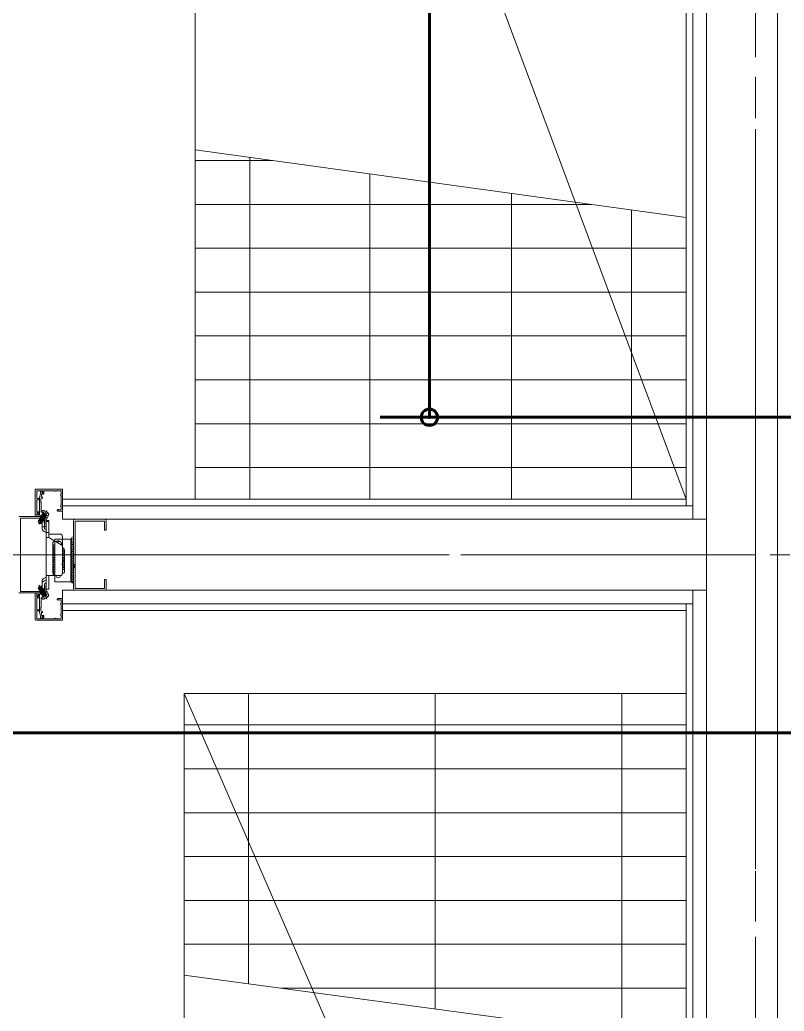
# Model space of a CAD drawing. Units: millimetres at full size, sheet at 1:30. Extents: x -16828 to 149130, y 47892 to 100313.
# Drawn here: x 7311 to 8011, y 54028 to 54936 of the extents above; entities that cross this region are included whole.
import ezdxf

# ---------------------------------------------------------------- set-up
doc = ezdxf.new("R2010")
doc.units = ezdxf.units.MM
doc.header["$LTSCALE"] = 30
doc.header["$PDMODE"] = 32
doc.header["$PDSIZE"] = 15
for name, pattern in [('CHAIN2', [12, 9, -1, 1, -1]), ('DASHED3', [4, 3, -1]), ('DOUBLE_CHAIN1', [8.8, 5, -1, 0.6, -0.6, 0.6, -1]), ('LONG_DOUBLE_CHAIN', [21.8, 18, -1, 0.6, -0.6, 0.6, -1])]:
    doc.linetypes.add(name, pattern=pattern)
for name, color, linetype, lineweight in [('2-2_間仕切り芯', 7, 'DOUBLE_CHAIN1', 15), ('2-3_間仕切り', 7, 'Continuous', 15), ('2-A_建具', 7, 'Continuous', 15), ('3-0_AIHO08-壁芯', 7, 'CHAIN2', 15), ('3-4_AIHO30-厨房機器', 7, 'Continuous', 15), ('3-7_AIHO47-厨房機器アウトライン', 7, 'Continuous', 15), ('3-8_AIHO30-厨房機器LL', 7, 'Continuous', 15), ('3-9_AIHO32-厨房機器補助線', 7, 'LONG_DOUBLE_CHAIN', 15), ('3-E_AIHO48-厨房機器既設品', 7, 'Continuous', 15), ('9-E_配管－給湯１：ＣＵＰ(Ｍ)', 1, 'Continuous', 60)]:
    doc.layers.add(name, color=color, linetype=linetype, lineweight=lineweight)

msp = doc.modelspace()

# ---------------------------------------------------------------- linework, layer by layer
at = {"layer": '2-2_間仕切り芯'}
for p, q in [((7984.96, 59059.84), (7984.96, 50005.86)), ((5706.27, 54445.86), (8457.24, 54445.86))]:
    msp.add_line(p, q, dxfattribs=at)
at = {"layer": '2-3_間仕切り'}
for p, q in [((7921.46, 58413.36), (7921.46, 54490.86)), ((7927.46, 58413.36), (7927.46, 54478.36)), ((7939.96, 55768.36), (7939.96, 52778.36)), ((8004.96, 55768.36), (8004.96, 52713.36)), ((7349.96, 54496.86), (7921.46, 54496.86)), ((7349.96, 54490.86), (7927.46, 54490.86)), ((7349.96, 54478.36), (7939.96, 54478.36)), ((7349.96, 54413.36), (7939.96, 54413.36)), ((7927.46, 54413.36), (7927.46, 52778.36)), ((7349.96, 54400.86), (7927.46, 54400.86)), ((7349.96, 54394.86), (7921.46, 54394.86)), ((7921.46, 54400.86), (7921.46, 52790.86))]:
    msp.add_line(p, q, dxfattribs=at)
at = {"layer": '2-A_建具'}
for p, q in [((7349.96, 54478.36), (7349.96, 54505.36)), ((7330.63, 54485.01), (7331.27, 54485.93)), ((7336.69, 54481.51), (7330.63, 54485.01)), ((7333.08, 54482.25), (7335.54, 54486.51)), ((7345.71, 54485.86), (7349.46, 54485.86)), ((7309.96, 54480.86), (7334.96, 54480.86)), ((7333.86, 54479.56), (7311.36, 54479.56)), ((7311.36, 54479.56), (7311.36, 54412.16)), ((7328.88, 54478.28), (7327.74, 54476.3)), ((7327.74, 54476.3), (7328.53, 54474.68)), ((7329, 54476.6), (7327.78, 54476.37)), ((7331.48, 54479.48), (7328.19, 54473.8)), ((7329.41, 54475.91), (7328.53, 54474.68)), ((7328.84, 54478.87), (7328.75, 54478.72)), ((7328.75, 54478.72), (7328.97, 54478.34)), ((7328.75, 54478.72), (7331.37, 54477.77)), ((7328.84, 54478.87), (7329.28, 54478.87)), ((7331.51, 54477.9), (7328.84, 54478.87)), ((7330.77, 54477.19), (7328.88, 54478.28)), ((7328.93, 54478.26), (7328.97, 54478.34)), ((7331.22, 54477.62), (7328.97, 54478.34)), ((7329.19, 54479.48), (7329.1, 54479.32)), ((7329.1, 54479.32), (7329.32, 54478.95)), ((7329.1, 54479.32), (7332.88, 54477.95)), ((7329.19, 54479.48), (7329.63, 54479.48)), ((7332.97, 54478.1), (7329.19, 54479.48)), ((7329.28, 54478.87), (7329.32, 54478.95)), ((7329.28, 54478.87), (7332.4, 54477.88)), ((7332.44, 54477.95), (7329.32, 54478.95)), ((7329.41, 54475.91), (7331.61, 54477.99)), ((7329.54, 54480.08), (7329.45, 54479.93)), ((7329.45, 54479.93), (7329.67, 54479.55)), ((7329.45, 54479.93), (7333.23, 54478.56)), ((7329.54, 54480.08), (7329.98, 54480.08)), ((7333.32, 54478.71), (7329.54, 54480.08)), ((7329.63, 54479.48), (7329.67, 54479.55)), ((7329.63, 54479.48), (7332.75, 54478.48)), ((7332.79, 54478.56), (7329.67, 54479.55)), ((7329.89, 54480.69), (7329.8, 54480.54)), ((7329.8, 54480.54), (7330.02, 54480.16)), ((7329.8, 54480.54), (7333.58, 54479.16)), ((7329.89, 54480.69), (7330.33, 54480.69)), ((7333.67, 54479.32), (7329.89, 54480.69)), ((7329.98, 54480.08), (7330.02, 54480.16)), ((7329.98, 54480.08), (7333.1, 54479.09)), ((7333.14, 54479.16), (7330.02, 54480.16)), ((7330.24, 54481.29), (7330.15, 54481.14)), ((7330.15, 54481.14), (7330.37, 54480.76)), ((7330.15, 54481.14), (7333.93, 54479.77)), ((7330.24, 54481.29), (7330.68, 54481.29)), ((7334.02, 54479.92), (7330.24, 54481.29)), ((7330.33, 54480.69), (7330.37, 54480.76)), ((7330.33, 54480.69), (7333.45, 54479.69)), ((7333.49, 54479.77), (7330.37, 54480.76)), ((7332.64, 54478.73), (7330.37, 54478.33)), ((7330.5, 54481.75), (7330.72, 54481.37)), ((7330.68, 54481.29), (7330.72, 54481.37)), ((7330.68, 54481.29), (7333.8, 54480.3)), ((7330.94, 54482.51), (7330.85, 54482.36)), ((7330.85, 54482.36), (7331.07, 54481.98)), ((7330.85, 54482.36), (7334.63, 54480.98)), ((7331.03, 54481.9), (7331.07, 54481.98)), ((7334.19, 54480.98), (7331.07, 54481.98)), ((7331.2, 54482.96), (7331.42, 54482.58)), ((7331.2, 54482.96), (7334.98, 54481.59)), ((7331.38, 54482.51), (7331.42, 54482.58)), ((7331.38, 54482.51), (7334.5, 54481.51)), ((7334.54, 54481.59), (7331.42, 54482.58)), ((7331.74, 54476.63), (7331.48, 54476.78)), ((7331.55, 54483.57), (7331.77, 54483.19)), ((7335.02, 54481.67), (7331.6, 54483.64)), ((7331.7, 54476.66), (7332.09, 54477.35)), ((7331.73, 54483.11), (7331.77, 54483.19)), ((7333.14, 54482.75), (7331.77, 54483.19)), ((7331.91, 54483.69), (7331.81, 54483.52)), ((7331.93, 54477.56), (7332.53, 54477.35)), ((7331.98, 54480.35), (7332.58, 54481.39)), ((7332.62, 54477.5), (7332.02, 54477.72)), ((7332.4, 54477.88), (7332.44, 54477.95)), ((7332.62, 54477.5), (7332.4, 54477.88)), ((7332.88, 54477.95), (7332.44, 54477.95)), ((7332.62, 54477.5), (7332.53, 54477.35)), ((7332.75, 54478.48), (7332.79, 54478.56)), ((7332.97, 54478.1), (7332.75, 54478.48)), ((7333.23, 54478.56), (7332.79, 54478.56)), ((7332.97, 54478.1), (7332.88, 54477.95)), ((7333.1, 54479.09), (7333.14, 54479.16)), ((7333.32, 54478.71), (7333.1, 54479.09)), ((7333.58, 54479.16), (7333.14, 54479.16)), ((7333.32, 54478.71), (7333.23, 54478.56)), ((7333.45, 54479.69), (7333.49, 54479.77)), ((7333.67, 54479.32), (7333.45, 54479.69)), ((7333.93, 54479.77), (7333.49, 54479.77)), ((7333.67, 54479.32), (7333.58, 54479.16)), ((7333.8, 54480.3), (7333.84, 54480.38)), ((7334.02, 54479.92), (7333.8, 54480.3)), ((7333.86, 54473.86), (7333.86, 54479.56)), ((7334.02, 54479.92), (7333.93, 54479.77)), ((7334.15, 54480.91), (7334.19, 54480.98)), ((7334.37, 54480.53), (7334.15, 54480.91)), ((7334.63, 54480.98), (7334.19, 54480.98)), ((7334.5, 54481.51), (7334.54, 54481.59)), ((7334.72, 54481.13), (7334.5, 54481.51)), ((7334.98, 54481.59), (7334.54, 54481.59)), ((7334.72, 54481.13), (7334.63, 54480.98)), ((7334.91, 54481.96), (7334.81, 54481.79)), ((7334.96, 54480.86), (7334.96, 54471.86)), ((7335.02, 54481.67), (7334.98, 54481.59)), ((7336.69, 54481.51), (7337.17, 54482.53)), ((7337.26, 54468.86), (7337.26, 54476.46)), ((7359.96, 54414.96), (7359.96, 54476.76)), ((7361.56, 54478.36), (7388.36, 54478.36)), ((7328.79, 54474.53), (7328.53, 54474.68)), ((7328.97, 54474.84), (7328.79, 54474.53)), ((7330.59, 54474.65), (7328.79, 54474.53)), ((7330.43, 54474.97), (7328.97, 54474.84)), ((7333.31, 54473.86), (7333.86, 54473.86)), ((7333.31, 54472.99), (7333.31, 54473.86)), ((7333.96, 54471.86), (7333.31, 54472.99)), ((7333.46, 54470.26), (7333.46, 54474.06)), ((7334.96, 54471.51), (7333.46, 54472.22)), ((7334.96, 54471.86), (7333.96, 54471.86)), ((7334.96, 54472.34), (7334.96, 54471.63)), ((7334.96, 54461.56), (7334.96, 54461.86)), ((7359.96, 54460.18), (7359.96, 54421.18)), ((7349.76, 54438.07), (7349.76, 54453.34)), ((7359.96, 54435.86), (7361.56, 54437.46)), ((7359.96, 54433.74), (7361.56, 54435.34)), ((7331.16, 54421.46), (7331.16, 54418.92)), ((7333.05, 54421.85), (7334.96, 54422.76)), ((7333.07, 54424.45), (7334.96, 54425.33)), ((7334.96, 54423.16), (7334.96, 54422.86)), ((7389.96, 54423.36), (7389.96, 54414.96)), ((7327.74, 54415.42), (7328.53, 54417.05)), ((7328.09, 54415.4), (7328.71, 54416.73)), ((7331.48, 54412.24), (7328.19, 54417.93)), ((7328.53, 54417.05), (7328.79, 54417.2)), ((7328.71, 54416.73), (7328.53, 54417.05)), ((7329.41, 54415.82), (7328.79, 54417.2)), ((7330.59, 54417.07), (7328.79, 54417.2)), ((7328.88, 54413.44), (7329.14, 54413.59)), ((7328.92, 54413.46), (7329.32, 54412.78)), ((7329.59, 54412.81), (7329.1, 54412.4)), ((7329.19, 54412.25), (7329.1, 54412.4)), ((7329.19, 54412.25), (7329.68, 54412.66)), ((7329.41, 54415.82), (7330.12, 54412.87)), ((7332.53, 54414.38), (7329.45, 54411.79)), ((7329.54, 54411.64), (7332.62, 54414.22)), ((7332.05, 54414.45), (7329.63, 54412.25)), ((7329.67, 54412.17), (7332.09, 54414.38)), ((7332.88, 54413.77), (7329.8, 54411.18)), ((7329.85, 54414), (7331.74, 54415.09)), ((7329.89, 54411.03), (7332.97, 54413.62)), ((7332.4, 54413.85), (7329.98, 54411.64)), ((7330, 54413.39), (7331.74, 54414.98)), ((7330.02, 54411.56), (7332.44, 54413.77)), ((7332.18, 54414.98), (7330.04, 54413.19)), ((7330.09, 54413), (7332.27, 54414.83)), ((7333.23, 54413.16), (7330.15, 54410.58)), ((7330.22, 54415.83), (7330.63, 54417)), ((7330.24, 54410.43), (7333.32, 54413.01)), ((7332.75, 54413.24), (7330.33, 54411.03)), ((7330.37, 54410.96), (7332.79, 54413.16)), ((7333.58, 54412.56), (7330.5, 54409.97)), ((7331.74, 54415.09), (7330.59, 54417.07)), ((7330.59, 54409.82), (7333.67, 54412.41)), ((7333.1, 54412.63), (7330.68, 54410.43)), ((7330.72, 54410.35), (7333.14, 54412.56)), ((7330.93, 54414.8), (7333.2, 54414.4)), ((7331.16, 54418.87), (7331.16, 54416.1)), ((7331.7, 54415.06), (7331.74, 54414.98)), ((7332.18, 54414.98), (7331.74, 54414.98)), ((7332.27, 54414.83), (7332.05, 54414.45)), ((7332.05, 54414.45), (7332.09, 54414.38)), ((7332.53, 54414.38), (7332.09, 54414.38)), ((7332.27, 54414.83), (7332.18, 54414.98)), ((7332.62, 54414.22), (7332.4, 54413.85)), ((7332.4, 54413.85), (7332.44, 54413.77)), ((7332.88, 54413.77), (7332.44, 54413.77)), ((7332.62, 54414.22), (7332.53, 54414.38)), ((7332.97, 54413.62), (7332.75, 54413.24)), ((7332.75, 54413.24), (7332.79, 54413.16)), ((7333.23, 54413.16), (7332.79, 54413.16)), ((7332.97, 54413.62), (7332.88, 54413.77)), ((7333.46, 54415.9), (7332.95, 54412.99)), ((7333.32, 54413.01), (7333.1, 54412.63)), ((7333.1, 54412.63), (7333.14, 54412.56)), ((7333.58, 54412.56), (7333.14, 54412.56)), ((7333.32, 54413.01), (7333.23, 54413.16)), ((7333.31, 54418.74), (7333.96, 54419.86)), ((7333.31, 54417.86), (7333.31, 54418.74)), ((7333.86, 54417.86), (7333.31, 54417.86)), ((7333.67, 54412.41), (7333.45, 54412.03)), ((7333.46, 54418.87), (7333.46, 54415.9)), ((7333.67, 54412.41), (7333.58, 54412.56)), ((7333.86, 54412.16), (7333.86, 54417.86)), ((7333.96, 54419.86), (7334.96, 54419.86)), ((7334.96, 54420.21), (7334.03, 54419.77)), ((7349.96, 54413.36), (7349.96, 54386.36)), ((7388.36, 54413.36), (7361.56, 54413.36)), ((7334.96, 54410.86), (7309.96, 54410.86)), ((7311.36, 54412.16), (7333.86, 54412.16)), ((7329.19, 54412.25), (7329.63, 54412.25)), ((7329.45, 54411.79), (7329.67, 54412.17)), ((7329.54, 54411.64), (7329.45, 54411.79)), ((7329.54, 54411.64), (7329.98, 54411.64)), ((7329.63, 54412.25), (7329.67, 54412.17)), ((7329.8, 54411.18), (7330.02, 54411.56)), ((7329.89, 54411.03), (7329.8, 54411.18)), ((7329.89, 54411.03), (7330.33, 54411.03)), ((7329.98, 54411.64), (7330.02, 54411.56)), ((7330.15, 54410.58), (7330.37, 54410.96)), ((7330.24, 54410.43), (7330.15, 54410.58)), ((7330.24, 54410.43), (7330.68, 54410.43)), ((7330.33, 54411.03), (7330.37, 54410.96)), ((7330.5, 54409.97), (7330.72, 54410.35)), ((7330.59, 54409.82), (7330.5, 54409.97)), ((7330.59, 54409.82), (7331.03, 54409.82)), ((7330.63, 54406.71), (7336.69, 54410.21)), ((7330.63, 54406.71), (7331.27, 54405.79)), ((7330.68, 54410.43), (7330.72, 54410.35)), ((7330.94, 54409.21), (7331.38, 54409.21)), ((7333.45, 54412.03), (7331.03, 54409.82)), ((7331.03, 54409.82), (7331.07, 54409.74)), ((7334.28, 54411.34), (7331.2, 54408.76)), ((7331.2, 54408.76), (7331.42, 54409.14)), ((7331.29, 54408.61), (7331.2, 54408.76)), ((7331.29, 54408.61), (7331.73, 54408.61)), ((7331.38, 54409.21), (7331.42, 54409.14)), ((7331.42, 54409.14), (7333.84, 54411.34)), ((7334.63, 54410.74), (7331.55, 54408.15)), ((7331.55, 54408.15), (7331.77, 54408.53)), ((7331.6, 54408.08), (7331.55, 54408.15)), ((7331.6, 54408.08), (7335.02, 54410.06)), ((7334.15, 54410.81), (7331.73, 54408.61)), ((7331.73, 54408.61), (7331.77, 54408.53)), ((7331.77, 54408.53), (7334.19, 54410.74)), ((7331.91, 54408.03), (7331.81, 54408.2)), ((7331.98, 54411.37), (7332.58, 54410.33)), ((7333.08, 54409.47), (7335.54, 54405.21)), ((7333.45, 54412.03), (7333.49, 54411.95)), ((7333.48, 54409.17), (7334.54, 54410.13)), ((7333.93, 54411.95), (7333.49, 54411.95)), ((7333.8, 54411.42), (7333.84, 54411.34)), ((7334.28, 54411.34), (7333.84, 54411.34)), ((7334.15, 54410.81), (7334.19, 54410.74)), ((7334.63, 54410.74), (7334.19, 54410.74)), ((7334.37, 54411.19), (7334.28, 54411.34)), ((7334.5, 54410.21), (7334.54, 54410.13)), ((7334.98, 54410.13), (7334.54, 54410.13)), ((7334.91, 54409.76), (7334.81, 54409.93)), ((7336.69, 54410.21), (7337.17, 54409.19)), ((7345.71, 54405.86), (7349.46, 54405.86))]:
    msp.add_line(p, q, dxfattribs=at)
at = {"layer": '2-A_建具', "linetype": 'DASHED3'}
for p, q in [((7331.16, 54473.86), (7330.37, 54478.33)), ((7333.46, 54474.06), (7332.64, 54478.73)), ((7334.96, 54414.36), (7334.96, 54477.36)), ((7337.26, 54477.36), (7334.96, 54477.36)), ((7337.26, 54476.46), (7334.96, 54476.46)), ((7337.26, 54461.71), (7337.26, 54477.36)), ((7331.16, 54470.26), (7331.16, 54473.86)), ((7331.16, 54471.34), (7333.46, 54471.34)), ((7333.07, 54467.27), (7334.96, 54466.39)), ((7334.96, 54468.93), (7334.04, 54469.36)), ((7337.26, 54466.22), (7334.96, 54466.22)), ((7337.26, 54464.86), (7347.76, 54464.86)), ((7342.96, 54460.18), (7359.96, 54460.18)), ((7342.96, 54421.18), (7342.96, 54460.18)), ((7349.76, 54462.86), (7349.76, 54453.34)), ((7357.66, 54460.18), (7357.66, 54421.18)), ((7349.76, 54428.86), (7349.76, 54436.65)), ((7334.96, 54426.86), (7347.76, 54426.86)), ((7337.26, 54414.36), (7337.26, 54426.86)), ((7334.96, 54419.86), (7334.96, 54410.86)), ((7334.96, 54414.36), (7337.26, 54414.36)), ((7359.96, 54421.18), (7342.96, 54421.18))]:
    msp.add_line(p, q, dxfattribs=at)
at = {"layer": '2-A_建具'}
for points in [[(7349.46, 54505.86), (7325.46, 54505.86), (7324.96, 54505.36)], [(7324.96, 54505.36), (7324.96, 54480.86), (7329.51, 54480.86)], [(7328.36, 54497.36), (7326.26, 54497.36), (7326.26, 54504.06)], [(7326.76, 54504.56), (7331.76, 54504.56), (7331.76, 54502.53), (7331.36, 54501.96), (7331.36, 54501.46), (7332.76, 54501.46), (7332.76, 54504.56), (7342.44, 54504.56), (7342.67, 54504.45)], [(7328.86, 54491.32), (7328.86, 54498.37), (7329.86, 54502.11), (7329.86, 54504.06)], [(7330.79, 54504.31), (7331.92, 54502.37), (7331.11, 54502.15), (7330.21, 54498.76), (7331.26, 54498.76)], [(7344.25, 54504.45), (7344.48, 54504.56), (7348.16, 54504.56)], [(7348.66, 54504.06), (7348.66, 54501.89), (7348.54, 54501.65)], [(7328.86, 54482.8), (7328.63, 54485.36), (7326.26, 54485.36), (7326.26, 54496.36), (7328.36, 54496.36)], [(7330.06, 54496.56), (7330.06, 54494.16), (7330.36, 54493.86), (7330.36, 54485.16), (7333.27, 54483.48), (7333.37, 54483.29), (7333.84, 54483.01), (7334.06, 54483.02), (7336.87, 54481.4), (7335.75, 54479.46), (7334.96, 54479.46)], [(7348.54, 54500.07), (7348.66, 54499.84), (7348.66, 54491.89), (7348.54, 54491.65)], [(7327.45, 54483.65), (7327.73, 54482.06), (7328.86, 54482.06), (7328.86, 54490.4), (7328.98, 54490.59), (7328.98, 54491.14), (7328.86, 54491.32)], [(7333.07, 54486.33), (7332.94, 54484.31), (7333.63, 54483.21)], [(7348.16, 54487.06), (7346.44, 54487.06), (7346.23, 54487.15)], [(7348.54, 54490.07), (7348.66, 54489.84), (7348.66, 54487.56)], [(7326.46, 54480.86), (7326.46, 54484.26), (7327.59, 54484.26), (7327.87, 54482.67)], [(7328.97, 54474.84), (7332, 54477.69), (7330.43, 54474.97)], [(7329.36, 54475.81), (7329, 54476.6), (7329.58, 54477.88)], [(7334.96, 54480.86), (7332.81, 54480.86), (7330.34, 54482.29), (7329.51, 54480.86)], [(7331.74, 54476.63), (7330.59, 54474.65), (7330.43, 54474.97)], [(7334.37, 54480.53), (7330.59, 54481.9), (7330.5, 54481.75), (7334.28, 54480.38)], [(7330.59, 54481.9), (7331.03, 54481.9), (7334.15, 54480.91)], [(7334.37, 54480.53), (7334.28, 54480.38), (7333.84, 54480.38), (7330.72, 54481.37)], [(7334.72, 54481.13), (7330.94, 54482.51), (7331.38, 54482.51)], [(7334.6, 54481.91), (7331.29, 54483.11), (7331.2, 54482.96)], [(7331.29, 54483.11), (7331.73, 54483.11), (7333.48, 54482.55)], [(7331.6, 54483.64), (7331.55, 54483.57), (7332.02, 54483.4)], [(7332.53, 54477.35), (7332.09, 54477.35), (7331.85, 54477.42)], [(7336.62, 54484.28), (7334.93, 54483.16), (7333.63, 54483.21)], [(7389.96, 54476.76), (7389.96, 54468.36), (7388.36, 54468.36), (7388.36, 54476.76), (7361.56, 54476.76), (7361.56, 54414.96), (7388.36, 54414.96), (7388.36, 54423.36), (7389.96, 54423.36)], [(7328.88, 54413.44), (7327.74, 54415.42), (7328.09, 54415.4)], [(7328.71, 54416.73), (7329.67, 54412.68), (7328.09, 54415.4)], [(7329.1, 54412.4), (7329.32, 54412.78), (7329.51, 54412.95)], [(7329.36, 54415.91), (7330.22, 54415.83), (7331.04, 54414.68)], [(7330.06, 54395.16), (7330.06, 54397.56), (7330.36, 54397.86), (7330.36, 54406.56), (7333.27, 54408.24), (7333.37, 54408.44), (7333.84, 54408.71), (7334.06, 54408.7), (7336.87, 54410.32), (7335.75, 54412.26), (7334.96, 54412.26), (7334.96, 54410.86), (7332.81, 54410.86), (7330.34, 54409.43), (7329.51, 54410.86)], [(7331.16, 54416.1), (7330.68, 54413.39), (7332.95, 54412.99)], [(7324.96, 54386.36), (7324.96, 54410.86), (7329.51, 54410.86)], [(7328.86, 54408.92), (7328.63, 54406.36), (7326.26, 54406.36), (7326.26, 54395.36), (7328.36, 54395.36)], [(7326.46, 54410.86), (7326.46, 54407.46), (7327.59, 54407.46), (7327.87, 54409.05)], [(7327.45, 54408.07), (7327.73, 54409.66), (7328.86, 54409.66), (7328.86, 54401.32), (7328.98, 54401.14), (7328.98, 54400.59), (7328.86, 54400.4)], [(7330.94, 54409.21), (7334.02, 54411.8), (7333.93, 54411.95), (7330.85, 54409.37)], [(7330.94, 54409.21), (7330.85, 54409.37), (7331.07, 54409.74), (7333.49, 54411.95)], [(7331.29, 54408.61), (7334.37, 54411.19), (7334.15, 54410.81)], [(7334.02, 54411.8), (7333.8, 54411.42), (7331.38, 54409.21)], [(7332.02, 54408.32), (7334.72, 54410.59), (7334.63, 54410.74)], [(7333.07, 54405.39), (7332.94, 54407.41), (7333.63, 54408.51)], [(7334.72, 54410.59), (7334.5, 54410.21), (7333.14, 54408.97)], [(7336.62, 54407.44), (7334.93, 54408.56), (7333.63, 54408.51)], [(7335.02, 54410.06), (7334.98, 54410.13), (7334.6, 54409.81)], [(7348.16, 54404.66), (7346.44, 54404.66), (7346.23, 54404.58)], [(7348.54, 54401.65), (7348.66, 54401.89), (7348.66, 54404.16)], [(7328.36, 54394.36), (7326.26, 54394.36), (7326.26, 54387.66)], [(7328.86, 54400.4), (7328.86, 54393.35), (7329.86, 54389.62), (7329.86, 54387.66)], [(7348.54, 54391.65), (7348.66, 54391.89), (7348.66, 54399.84), (7348.54, 54400.07)], [(7349.46, 54385.86), (7325.46, 54385.86), (7324.96, 54386.36)], [(7326.76, 54387.16), (7331.76, 54387.16), (7331.76, 54389.2), (7331.36, 54389.76), (7331.36, 54390.26), (7332.76, 54390.26), (7332.76, 54387.16), (7342.44, 54387.16), (7342.67, 54387.28)], [(7330.79, 54387.41), (7331.92, 54389.35), (7331.11, 54389.57), (7330.21, 54392.96), (7331.26, 54392.96)], [(7344.25, 54387.28), (7344.48, 54387.16), (7348.16, 54387.16)], [(7348.66, 54387.66), (7348.66, 54389.84), (7348.54, 54390.07)]]:
    msp.add_lwpolyline(points, dxfattribs=at)
at = {"layer": '2-A_建具', "linetype": 'DASHED3'}
msp.add_lwpolyline([(7348.76, 54455.07), (7337.26, 54461.71), (7334.96, 54461.71)], dxfattribs=at)
at = {"layer": '2-A_建具'}
for centre, radius, start, end in [((7326.76, 54504.06), 0.5, 90.00001, 179.99999), ((7330.36, 54504.06), 0.5, 29.99999, 180), ((7343.46, 54505.06), 1, 217.97987, 322.02013), ((7348.16, 54504.06), 0.5, 0.00001, 89.99999), ((7349.46, 54505.36), 0.5, 0.00001, 89.99999), ((7328.36, 54496.86), 0.5, 269.99999, 90.00001), ((7331.26, 54496.56), 1.2, 90.00001, 179.99999), ((7331.26, 54498.26), 0.5, 269.99999, 90.00001), ((7349.16, 54500.86), 1, 127.97987, 232.02013), ((7332.34, 54485.19), 1.3, 75.88085, 145), ((7330.46, 54477.72), 9, 44.11915, 75.88085), ((7345.71, 54486.61), 0.75, 45.58467, 269.99998), ((7349.16, 54490.86), 1, 127.97987, 232.02013), ((7348.16, 54487.56), 0.5, 270.00001, 359.99999), ((7349.46, 54486.36), 0.5, 270.00001, 359.99999), ((7326.96, 54483.56), 0.5, 9.99999, 180), ((7328.36, 54482.76), 0.5, 190.00001, 5), ((7331.79, 54477.82), 0.248, 330, 137.19096), ((7331.48, 54483.94), 0.5, 330, 60), ((7335.34, 54481.71), 0.5, 60, 150), ((7335.99, 54483.08), 1.3, 335, 44.11915), ((7361.56, 54476.76), 1.6, 90, 180), ((7388.36, 54476.76), 1.6, 0, 90), ((7342.96, 54456.42), 2, 90, 270), ((7345.78, 54456.79), 2, 36.40668, 149.98486), ((7347.16, 54455.99), 2, 329.98486, 149.98486), ((7359.96, 54460.18), 2, 90, 270), ((7359.96, 54458.58), 2, 156.42182, 270), ((7359.96, 54456.98), 2, 156.42182, 270), ((7342.96, 54454.82), 2, 156.42182, 270), ((7342.96, 54453.22), 2, 156.42182, 270), ((7342.96, 54451.62), 2, 156.42182, 270), ((7342.96, 54450.02), 2, 156.42182, 270), ((7342.96, 54448.42), 2, 156.42182, 270), ((7347.76, 54453.34), 2, 0, 60), ((7349.76, 54450.06), 2, 336.42182, 90), ((7349.76, 54448.46), 2, 336.42182, 90), ((7349.76, 54446.86), 2, 336.42182, 90), ((7359.96, 54455.38), 2, 156.42182, 270), ((7359.96, 54453.78), 2, 156.42182, 270), ((7359.96, 54452.18), 2, 156.42182, 270), ((7359.96, 54450.58), 2, 156.42182, 270), ((7359.96, 54448.98), 2, 156.42182, 270), ((7342.96, 54446.82), 2, 156.42182, 270), ((7342.96, 54445.22), 2, 156.42182, 270), ((7342.96, 54443.62), 2, 156.42182, 270), ((7342.96, 54442.02), 2, 156.42182, 270), ((7342.96, 54440.42), 2, 156.42182, 270), ((7342.96, 54438.82), 2, 156.42182, 270), ((7349.76, 54445.26), 2, 336.42182, 90), ((7349.76, 54443.66), 2, 336.42182, 90), ((7349.76, 54442.06), 2, 336.42182, 90), ((7349.76, 54440.46), 2, 336.42182, 90), ((7349.76, 54438.86), 2, 336.42182, 90), ((7359.96, 54447.38), 2, 156.42182, 270), ((7359.96, 54445.78), 2, 156.42182, 270), ((7359.96, 54444.18), 2, 156.42182, 270), ((7359.96, 54442.58), 2, 156.42182, 270), ((7359.96, 54440.98), 2, 156.42182, 270), ((7359.96, 54439.38), 2, 156.42182, 270), ((7342.96, 54437.22), 2, 156.42182, 270), ((7342.96, 54435.62), 2, 156.42182, 270), ((7342.96, 54434.02), 2, 156.42182, 270), ((7342.96, 54432.42), 2, 156.42182, 270), ((7342.96, 54430.82), 2, 156.42182, 270), ((7350.46, 54437.36), 1, 134.427, 225.573), ((7349.76, 54437.26), 2, 336.42182, 90), ((7349.76, 54435.66), 2, 336.42182, 90), ((7349.76, 54434.06), 2, 336.42182, 90), ((7349.76, 54432.46), 2, 336.42182, 90), ((7349.76, 54430.86), 2, 270, 90), ((7359.96, 54437.78), 2, 156.42182, 270), ((7359.96, 54436.18), 2, 156.42182, 270), ((7359.96, 54434.58), 2, 156.42182, 270), ((7359.96, 54432.98), 2, 156.42182, 270), ((7359.96, 54431.38), 2, 156.42182, 270), ((7359.96, 54429.78), 2, 156.42182, 270), ((7334.46, 54421.46), 3.3, 115, 180), ((7334.46, 54418.87), 3.3, 115.33088, 180), ((7342.96, 54429.22), 2, 156.42182, 270), ((7345.96, 54426.86), 2, 180, 0), ((7359.96, 54428.18), 2, 156.42182, 270), ((7359.96, 54426.58), 2, 156.42182, 270), ((7359.96, 54424.98), 2, 156.42182, 270), ((7359.96, 54423.38), 2, 156.42182, 270), ((7359.96, 54421.78), 2, 156.42182, 270), ((7329.88, 54412.8), 0.248, 210, 17.19096), ((7334.46, 54418.87), 1, 115.33088, 180), ((7361.56, 54414.96), 1.6, 180, 270), ((7388.36, 54414.96), 1.6, 270.00191, 0), ((7326.96, 54408.16), 0.5, 180, 350.00001), ((7328.36, 54408.96), 0.5, 355, 169.99999), ((7332.34, 54406.54), 1.3, 215, 284.11915), ((7331.48, 54407.78), 0.5, 300, 30), ((7330.46, 54414), 9, 284.11915, 315.88085), ((7335.34, 54410.01), 0.5, 210, 300), ((7335.99, 54408.64), 1.3, 315.88085, 25), ((7345.71, 54405.11), 0.75, 90.00002, 314.41533), ((7348.16, 54404.16), 0.5, 0.00001, 89.99999), ((7349.46, 54405.36), 0.5, 0.00001, 89.99999), ((7328.36, 54394.86), 0.5, 269.99999, 90.00001), ((7331.26, 54395.16), 1.2, 180.00001, 269.99999), ((7349.16, 54400.86), 1, 127.97987, 232.02013), ((7326.76, 54387.66), 0.5, 180.00001, 269.99999), ((7330.36, 54387.66), 0.5, 180, 330.00001), ((7331.26, 54393.46), 0.5, 269.99999, 90.00001), ((7343.46, 54386.66), 1, 37.97987, 142.02013), ((7349.16, 54390.86), 1, 127.97987, 232.02013), ((7348.16, 54387.66), 0.5, 270.00001, 359.99999), ((7349.46, 54386.36), 0.5, 270.00001, 359.99999)]:
    msp.add_arc(centre, radius, start, end, dxfattribs=at)
at = {"layer": '2-A_建具', "linetype": 'DASHED3'}
for centre, radius, start, end in [((7334.46, 54470.26), 3.3, 180, 245), ((7334.46, 54470.26), 1, 180, 245), ((7347.76, 54462.86), 2, 0, 90), ((7347.76, 54428.86), 2, 270, 0)]:
    msp.add_arc(centre, radius, start, end, dxfattribs=at)
at = {"layer": '3-0_AIHO08-壁芯'}
for p, q in [((7984.96, 55895.86), (7984.96, 52745.86)), ((7984.96, 54445.86), (6559.96, 54445.86))]:
    msp.add_line(p, q, dxfattribs=at)
at = {"layer": '3-4_AIHO30-厨房機器'}
for p, q in [((7461.46, 54318.84), (7461.46, 53256.84)), ((7921.46, 54318.84), (7461.46, 54318.84)), ((7921.46, 53256.84), (7921.46, 54318.84))]:
    msp.add_line(p, q, dxfattribs=at)
at = {"layer": '3-7_AIHO47-厨房機器アウトライン'}
for p, q in [((7461.46, 54318.84), (7461.46, 53256.84)), ((7921.46, 54318.84), (7461.46, 54318.84)), ((7921.46, 53256.84), (7921.46, 54318.84))]:
    msp.add_line(p, q, dxfattribs=at)
at = {"layer": '3-8_AIHO30-厨房機器LL'}
for p, q in [((7520.46, 54052.7), (7520.46, 54318.84)), ((7691.46, 54029.69), (7691.46, 54318.84)), ((7862.46, 54006.67), (7862.46, 54318.84)), ((7461.46, 54289.91), (7921.46, 54289.91)), ((7461.46, 54249.71), (7921.46, 54249.71)), ((7461.46, 54209.51), (7921.46, 54209.51)), ((7461.46, 54169.31), (7921.46, 54169.31)), ((7461.46, 54129.11), (7921.46, 54129.11)), ((7461.46, 54088.91), (7921.46, 54088.91)), ((7550.14, 54048.71), (7921.46, 54048.71))]:
    msp.add_line(p, q, dxfattribs=at)
at = {"layer": '3-9_AIHO32-厨房機器補助線'}
for p, q in [((7461.46, 54318.84), (7921.46, 53256.84)), ((7461.46, 54060.65), (7921.46, 53998.73))]:
    msp.add_line(p, q, dxfattribs=at)
at = {"layer": '3-E_AIHO48-厨房機器既設品'}
for p, q in [((7471.46, 55701.86), (7471.46, 54496.86)), ((7921.46, 54496.86), (7471.46, 55701.86)), ((7471.46, 55701.86), (7471.46, 54496.86)), ((7921.46, 54496.86), (7921.46, 55701.86)), ((7921.46, 54496.86), (7921.46, 55701.86)), ((7921.46, 54755.05), (7471.46, 54816.97)), ((7542.55, 54807.19), (7471.46, 54807.19)), ((7521.46, 54810.09), (7521.46, 54496.86)), ((7631.46, 54794.95), (7631.46, 54496.86)), ((7761.46, 54777.07), (7761.46, 54496.86)), ((7834.71, 54766.99), (7471.46, 54766.99)), ((7871.46, 54761.93), (7871.46, 54496.86)), ((7921.46, 54726.79), (7471.46, 54726.79)), ((7921.46, 54686.59), (7471.46, 54686.59)), ((7921.46, 54646.39), (7471.46, 54646.39)), ((7921.46, 54606.19), (7471.46, 54606.19)), ((7921.46, 54565.99), (7471.46, 54565.99)), ((7921.46, 54525.79), (7471.46, 54525.79)), ((7471.46, 54496.86), (7921.46, 54496.86)), ((7471.46, 54496.86), (7921.46, 54496.86))]:
    msp.add_line(p, q, dxfattribs=at)
at = {"layer": '9-E_配管－給湯１：ＣＵＰ(Ｍ)'}
for p, q in [((7686.14, 54571.86), (7686.14, 55500.86)), ((8043.96, 54571.86), (7641.14, 54571.86)), ((8073.96, 54282.61), (6184.96, 54282.61))]:
    msp.add_line(p, q, dxfattribs=at)
msp.add_point((7686.14, 54571.86), dxfattribs=at)

doc.saveas('drawing.dxf')
